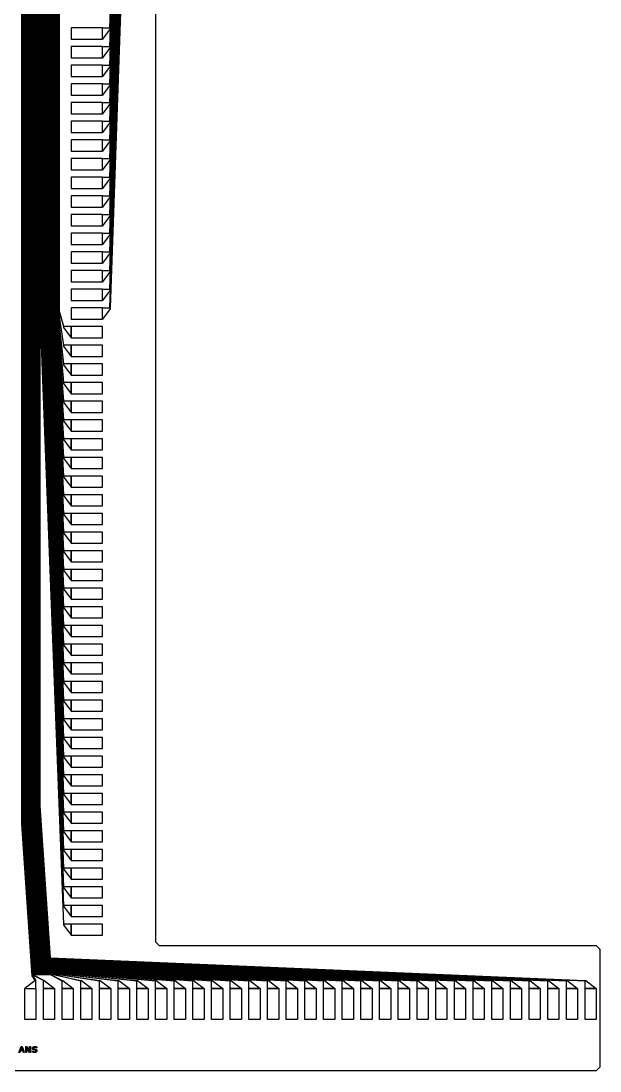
# Model space of a CAD drawing. Header units: inches. Extents: x 106592 to 209533, y 57057 to 74911.
# Drawn here: x 191323 to 194472, y 57278 to 62992 of the extents above; entities that cross this region are included whole.
import ezdxf

# ---------------------------------------------------------------- set-up
doc = ezdxf.new("R2010")
doc.units = ezdxf.units.IN
doc.header["$MEASUREMENT"] = 0
for name, color, linetype in [('metal', 221, 'Continuous'), ('nitride window', 40, 'Continuous'), ('profile', 140, 'Continuous')]:
    doc.layers.add(name, color=color, linetype=linetype)

msp = doc.modelspace()

# ---------------------------------------------------------------- linework, layer by layer
at = {"layer": 'metal'}
for points in [[(191328.2, 58721.4), (191326.6, 58721.4), (191326.6, 68021.4), (191328.2, 68021.4)], [(191331.4, 58721.4), (191329.8, 58721.4), (191329.8, 68021.4), (191331.4, 68021.4)], [(191334.6, 58721.4), (191333, 58721.4), (191333, 68021.4), (191334.6, 68021.4)], [(191337.8, 58721.4), (191336.2, 58721.4), (191336.2, 68021.4), (191337.8, 68021.4)], [(191341, 58721.4), (191339.4, 58721.4), (191339.4, 68021.4), (191341, 68021.4)], [(191344.2, 58721.4), (191342.6, 58721.4), (191342.6, 68021.4), (191344.2, 68021.4)], [(191347.4, 58721.4), (191345.8, 58721.4), (191345.8, 68021.4), (191347.4, 68021.4)], [(191350.6, 58721.4), (191349, 58721.4), (191349, 68021.4), (191350.6, 68021.4)], [(191353.8, 58721.4), (191352.2, 58721.4), (191352.2, 68021.4), (191353.8, 68021.4)], [(191357, 58721.4), (191355.4, 58721.4), (191355.4, 68021.4), (191357, 68021.4)], [(191360.2, 58721.4), (191358.6, 58721.4), (191358.6, 68021.4), (191360.2, 68021.4)], [(191363.4, 58721.4), (191361.8, 58721.4), (191361.8, 68021.4), (191363.4, 68021.4)], [(191366.6, 58721.4), (191365, 58721.4), (191365, 68021.4), (191366.6, 68021.4)], [(191369.8, 58721.4), (191368.2, 58721.4), (191368.2, 68021.4), (191369.8, 68021.4)], [(191373, 58721.4), (191371.4, 58721.4), (191371.4, 68021.4), (191373, 68021.4)], [(191376.2, 58721.4), (191374.6, 58721.4), (191374.6, 68021.4), (191376.2, 68021.4)], [(191379.4, 58721.4), (191377.8, 58721.4), (191377.8, 68021.4), (191379.4, 68021.4)], [(191382.6, 58721.4), (191381, 58721.4), (191381, 68021.4), (191382.6, 68021.4)], [(191385.8, 58721.4), (191384.2, 58721.4), (191384.2, 68021.4), (191385.8, 68021.4)], [(191389, 58721.4), (191387.4, 58721.4), (191387.4, 68021.4), (191389, 68021.4)], [(191392.2, 58721.4), (191390.6, 58721.4), (191390.6, 68021.4), (191392.2, 68021.4)], [(191395.4, 58721.4), (191393.8, 58721.4), (191393.8, 68021.4), (191395.4, 68021.4)], [(191398.6, 58721.4), (191397, 58721.4), (191397, 68021.4), (191398.6, 68021.4)], [(191401.8, 58721.4), (191400.2, 58721.4), (191400.2, 68021.4), (191401.8, 68021.4)], [(191405, 58721.4), (191403.4, 58721.4), (191403.4, 68021.4), (191405, 68021.4)], [(191408.2, 58721.4), (191406.6, 58721.4), (191406.6, 68021.4), (191408.2, 68021.4)], [(191411.4, 58721.4), (191409.8, 58721.4), (191409.8, 68021.4), (191411.4, 68021.4)], [(191414.6, 58721.4), (191413, 58721.4), (191413, 68021.4), (191414.6, 68021.4)], [(191417.8, 58721.4), (191416.2, 58721.4), (191416.2, 68021.4), (191417.8, 68021.4)], [(191421, 58721.4), (191419.4, 58721.4), (191419.4, 68021.4), (191421, 68021.4)], [(191424.2, 58721.4), (191422.6, 58721.4), (191422.6, 68021.4), (191424.2, 68021.4)], [(191427.4, 61418.7), (191425.8, 61418.7), (191425.8, 68021.4), (191427.4, 68021.4)], [(191430.6, 61418.7), (191429, 61418.7), (191429, 68021.4), (191430.6, 68021.4)], [(191433.8, 61418.7), (191432.2, 61418.7), (191432.2, 68021.4), (191433.8, 68021.4)], [(191437, 61418.7), (191435.4, 61418.7), (191435.4, 68021.4), (191437, 68021.4)], [(191440.2, 61418.7), (191438.6, 61418.7), (191438.6, 68021.4), (191440.2, 68021.4)], [(191443.4, 61418.7), (191441.8, 61418.7), (191441.8, 68021.4), (191443.4, 68021.4)], [(191446.6, 61418.7), (191445, 61418.7), (191445, 68021.4), (191446.6, 68021.4)], [(191449.8, 61418.7), (191448.2, 61418.7), (191448.2, 68021.4), (191449.8, 68021.4)], [(191453, 61418.7), (191451.4, 61418.7), (191451.4, 68021.4), (191453, 68021.4)], [(191456.2, 61418.7), (191454.6, 61418.7), (191454.6, 68021.4), (191456.2, 68021.4)], [(191459.4, 61418.7), (191457.8, 61418.7), (191457.8, 68021.4), (191459.4, 68021.4)], [(191462.6, 61418.7), (191461, 61418.7), (191461, 68021.4), (191462.6, 68021.4)], [(191465.8, 61418.7), (191464.2, 61418.7), (191464.2, 68021.4), (191465.8, 68021.4)], [(191469, 61418.7), (191467.4, 61418.7), (191467.4, 68021.4), (191469, 68021.4)], [(191472.2, 61418.7), (191470.6, 61418.7), (191470.6, 68021.4), (191472.2, 68021.4)], [(191475.4, 61418.7), (191473.8, 61418.7), (191473.8, 68021.4), (191475.4, 68021.4)], [(191478.6, 61418.7), (191477, 61418.7), (191477, 68021.4), (191478.6, 68021.4)], [(191481.8, 61418.7), (191480.2, 61418.7), (191480.2, 68021.4), (191481.8, 68021.4)], [(191485, 61418.7), (191483.4, 61418.7), (191483.4, 68021.4), (191485, 68021.4)], [(191488.2, 61418.7), (191486.6, 61418.7), (191486.6, 68021.4), (191488.2, 68021.4)], [(191491.4, 61418.7), (191489.8, 61418.7), (191489.8, 68021.4), (191491.4, 68021.4)], [(191494.6, 61418.7), (191493, 61418.7), (191493, 68021.4), (191494.6, 68021.4)], [(191497.8, 61418.7), (191496.2, 61418.7), (191496.2, 68021.4), (191497.8, 68021.4)], [(191501, 61418.7), (191499.4, 61418.7), (191499.4, 68021.4), (191501, 68021.4)], [(191504.2, 61418.7), (191502.6, 61418.7), (191502.6, 68021.4), (191504.2, 68021.4)], [(191507.4, 61418.7), (191505.8, 61418.7), (191505.8, 68021.4), (191507.4, 68021.4)], [(191510.6, 61418.7), (191509, 61418.7), (191509, 68021.4), (191510.6, 68021.4)], [(191513.8, 61418.7), (191512.2, 61418.7), (191512.2, 68021.4), (191513.8, 68021.4)], [(191517, 61418.7), (191515.4, 61418.7), (191515.4, 68021.4), (191517, 68021.4)], [(191520.2, 61418.7), (191518.6, 61418.7), (191518.6, 68021.4), (191520.2, 68021.4)], [(191523.4, 61418.7), (191521.8, 61418.7), (191521.8, 68021.4), (191523.4, 68021.4)], [(191526.6, 61418.7), (191525, 61418.7), (191525, 68021.4), (191526.6, 68021.4)], [(191529.8, 61418.7), (191528.2, 61418.7), (191528.2, 68021.4), (191529.8, 68021.4)], [(192000.5, 67921.4), (192002.1, 67921.4), (191807.3, 62446.7), (191805.2, 62446.7)], [(191807.3, 62548.3), (191805.2, 62548.3), (191997.3, 67921.4), (191998.9, 67921.4)], [(191994.1, 67921.4), (191995.7, 67921.4), (191807.3, 62649.9), (191805.2, 62649.9)], [(191807.3, 62751.5), (191805.2, 62751.5), (191990.9, 67921.4), (191992.5, 67921.4)], [(191807.3, 62853.1), (191805.2, 62853.1), (191987.7, 67921.4), (191989.3, 67921.4)], [(191984.5, 67921.4), (191986.1, 67921.4), (191807.3, 62954.7), (191805.2, 62954.7)], [(192003.7, 67921.4), (192005.3, 67921.4), (191807.3, 62345.1), (191805.2, 62345.1)], [(192006.9, 67921.4), (192008.5, 67921.4), (191807.3, 62243.5), (191805.2, 62243.5)], [(192032.5, 67921.4), (192034.1, 67921.4), (191807.3, 61430.7), (191805.2, 61430.7)], [(192029.3, 67921.4), (192030.9, 67921.4), (191807.3, 61532.3), (191805.2, 61532.3)], [(192010.1, 67921.4), (192011.7, 67921.4), (191807.3, 62141.9), (191805.2, 62141.9)], [(191807.3, 62040.3), (191805.2, 62040.3), (192013.3, 67921.4), (192014.9, 67921.4)], [(191807.3, 61938.7), (191805.2, 61938.7), (192016.5, 67921.4), (192018.1, 67921.4)], [(192019.7, 67921.4), (192021.3, 67921.4), (191807.3, 61837.1), (191805.2, 61837.1)], [(191807.3, 61735.5), (191805.2, 61735.5), (192022.9, 67921.4), (192024.5, 67921.4)], [(192026.1, 67921.4), (192027.7, 67921.4), (191807.3, 61633.9), (191805.2, 61633.9)], [(191765, 62954.7), (191595.6, 62954.7), (191595.6, 62893.8), (191765, 62893.8)], [(191765, 62893.8), (191765, 62954.7), (191807.3, 62954.7), (191807.3, 62950.5), (191765, 62893.8)], [(191765, 62853.1), (191595.6, 62853.1), (191595.6, 62792.2), (191765, 62792.2)], [(191765, 62792.2), (191765, 62853.1), (191807.3, 62853.1), (191807.3, 62848.9), (191765, 62792.2)], [(191765, 62751.5), (191595.6, 62751.5), (191595.6, 62690.6), (191765, 62690.6)], [(191765, 62690.6), (191765, 62751.5), (191807.3, 62751.5), (191807.3, 62747.3), (191765, 62690.6)], [(191765, 62649.9), (191595.6, 62649.9), (191595.6, 62588.9), (191765, 62588.9)], [(191765, 62588.9), (191765, 62649.9), (191807.3, 62649.9), (191807.3, 62645.7), (191765, 62588.9)], [(191765, 62548.3), (191595.6, 62548.3), (191595.6, 62487.3), (191765, 62487.3)], [(191765, 62487.3), (191765, 62548.3), (191807.3, 62548.3), (191807.3, 62544.1), (191765, 62487.3)], [(191765, 62446.7), (191595.6, 62446.7), (191595.6, 62385.7), (191765, 62385.7)], [(191765, 62385.7), (191765, 62446.7), (191807.3, 62446.7), (191807.3, 62442.5), (191765, 62385.7)], [(191765, 62345.1), (191595.6, 62345.1), (191595.6, 62284.1), (191765, 62284.1)], [(191765, 62284.1), (191765, 62345.1), (191807.3, 62345.1), (191807.3, 62340.9), (191765, 62284.1)], [(191765, 62243.5), (191595.6, 62243.5), (191595.6, 62182.5), (191765, 62182.5)], [(191765, 62182.5), (191765, 62243.5), (191807.3, 62243.5), (191807.3, 62239.3), (191765, 62182.5)], [(191765, 62141.9), (191595.6, 62141.9), (191595.6, 62080.9), (191765, 62080.9)], [(191765, 62080.9), (191765, 62141.9), (191807.3, 62141.9), (191807.3, 62137.7), (191765, 62080.9)], [(191765, 62040.3), (191595.6, 62040.3), (191595.6, 61979.3), (191765, 61979.3)], [(191765, 61979.3), (191765, 62040.3), (191807.3, 62040.3), (191807.3, 62036.1), (191765, 61979.3)], [(191765, 61938.7), (191595.6, 61938.7), (191595.6, 61877.7), (191765, 61877.7)], [(191765, 61877.7), (191765, 61938.7), (191807.3, 61938.7), (191807.3, 61934.5), (191765, 61877.7)], [(191765, 61837.1), (191595.6, 61837.1), (191595.6, 61776.1), (191765, 61776.1)], [(191765, 61776.1), (191765, 61837.1), (191807.3, 61837.1), (191807.3, 61832.8), (191765, 61776.1)], [(191765, 61735.5), (191595.6, 61735.5), (191595.6, 61674.5), (191765, 61674.5)], [(191765, 61674.5), (191765, 61735.5), (191807.3, 61735.5), (191807.3, 61731.2), (191765, 61674.5)], [(191765, 61633.9), (191595.6, 61633.9), (191595.6, 61572.9), (191765, 61572.9)], [(191765, 61572.9), (191765, 61633.9), (191807.3, 61633.9), (191807.3, 61629.6), (191765, 61572.9)], [(191765, 61532.3), (191595.6, 61532.3), (191595.6, 61471.3), (191765, 61471.3)], [(191765, 61471.3), (191765, 61532.3), (191807.3, 61532.3), (191807.3, 61528), (191765, 61471.3)], [(191765, 61430.7), (191595.6, 61430.7), (191595.6, 61369.7), (191765, 61369.7)], [(191765, 61369.7), (191765, 61430.7), (191807.3, 61430.7), (191807.3, 61426.4), (191765, 61369.7)], [(191427.4, 61418.7), (191425.8, 61418.7), (191553.3, 58077.7), (191555.4, 58077.7)], [(191430.6, 61418.7), (191429, 61418.7), (191553.3, 58179.3), (191555.4, 58179.3)], [(191433.8, 61418.7), (191432.2, 61418.7), (191553.3, 58280.9), (191555.4, 58280.9)], [(191437, 61418.7), (191435.4, 61418.7), (191553.3, 58382.5), (191555.4, 58382.5)], [(191553.3, 58484.1), (191555.4, 58484.1), (191440.2, 61418.7), (191438.6, 61418.7)], [(191443.4, 61418.7), (191441.8, 61418.7), (191553.3, 58585.8), (191555.4, 58585.8)], [(191553.3, 58687.4), (191555.4, 58687.4), (191446.6, 61418.7), (191445, 61418.7)], [(191553.3, 58789), (191555.4, 58789), (191449.8, 61418.7), (191448.2, 61418.7)], [(191453, 61418.7), (191451.4, 61418.7), (191553.3, 58890.6), (191555.4, 58890.6)], [(191456.2, 61418.7), (191454.6, 61418.7), (191553.3, 58992.2), (191555.4, 58992.2)], [(191459.4, 61418.7), (191457.8, 61418.7), (191553.3, 59093.8), (191555.4, 59093.8)], [(191462.6, 61418.7), (191461, 61418.7), (191553.3, 59195.4), (191555.4, 59195.4)], [(191553.3, 59297), (191555.4, 59297), (191465.8, 61418.7), (191464.2, 61418.7)], [(191469, 61418.7), (191467.4, 61418.7), (191553.3, 59398.6), (191555.4, 59398.6)], [(191553.3, 59500.2), (191555.4, 59500.2), (191472.2, 61418.7), (191470.6, 61418.7)], [(191553.3, 59601.8), (191555.4, 59601.8), (191475.4, 61418.7), (191473.8, 61418.7)], [(191478.6, 61418.7), (191477, 61418.7), (191553.3, 59703.4), (191555.4, 59703.4)], [(191481.8, 61418.7), (191480.2, 61418.7), (191553.3, 59805), (191555.4, 59805)], [(191485, 61418.7), (191483.4, 61418.7), (191553.3, 59906.6), (191555.4, 59906.6)], [(191488.2, 61418.7), (191486.6, 61418.7), (191553.3, 60008.2), (191555.4, 60008.2)], [(191553.3, 60109.8), (191555.4, 60109.8), (191491.4, 61418.7), (191489.8, 61418.7)], [(191494.6, 61418.7), (191493, 61418.7), (191553.3, 60211.4), (191555.4, 60211.4)], [(191553.3, 60313), (191555.4, 60313), (191497.8, 61418.7), (191496.2, 61418.7)], [(191553.3, 60414.6), (191555.4, 60414.6), (191501, 61418.7), (191499.4, 61418.7)], [(191504.2, 61418.7), (191502.6, 61418.7), (191553.3, 60516.2), (191555.4, 60516.2)], [(191507.4, 61418.7), (191505.8, 61418.7), (191553.3, 60617.8), (191555.4, 60617.8)], [(191510.6, 61418.7), (191509, 61418.7), (191553.3, 60719.4), (191555.4, 60719.4)], [(191513.8, 61418.7), (191512.2, 61418.7), (191553.3, 60821), (191555.4, 60821)], [(191553.3, 60922.6), (191555.4, 60922.6), (191517, 61418.7), (191515.4, 61418.7)], [(191520.2, 61418.7), (191518.6, 61418.7), (191553.3, 61024.2), (191555.4, 61024.2)], [(191553.3, 61125.9), (191555.4, 61125.9), (191523.4, 61418.7), (191521.8, 61418.7)], [(191553.3, 61227.5), (191555.4, 61227.5), (191526.6, 61418.7), (191525, 61418.7)], [(191529.8, 61418.7), (191528.2, 61418.7), (191553.3, 61329.1), (191555.4, 61329.1)], [(191595.6, 61268.1), (191595.6, 61329.1), (191553.3, 61329.1), (191553.3, 61324.8), (191595.6, 61268.1)], [(191765, 61329.1), (191595.6, 61329.1), (191595.6, 61268.1), (191765, 61268.1)], [(191595.6, 61166.5), (191595.6, 61227.5), (191553.3, 61227.5), (191553.3, 61223.2), (191595.6, 61166.5)], [(191765, 61227.5), (191595.6, 61227.5), (191595.6, 61166.5), (191765, 61166.5)], [(191595.6, 61064.9), (191595.6, 61125.9), (191553.3, 61125.9), (191553.3, 61121.6), (191595.6, 61064.9)], [(191765, 61125.9), (191595.6, 61125.9), (191595.6, 61064.9), (191765, 61064.9)], [(191595.6, 60963.3), (191595.6, 61024.2), (191553.3, 61024.2), (191553.3, 61020), (191595.6, 60963.3)], [(191765, 61024.2), (191595.6, 61024.2), (191595.6, 60963.3), (191765, 60963.3)], [(191595.6, 60861.7), (191595.6, 60922.6), (191553.3, 60922.6), (191553.3, 60918.4), (191595.6, 60861.7)], [(191765, 60922.6), (191595.6, 60922.6), (191595.6, 60861.7), (191765, 60861.7)], [(191595.6, 60760.1), (191595.6, 60821), (191553.3, 60821), (191553.3, 60816.8), (191595.6, 60760.1)], [(191765, 60821), (191595.6, 60821), (191595.6, 60760.1), (191765, 60760.1)], [(191595.6, 60658.5), (191595.6, 60719.4), (191553.3, 60719.4), (191553.3, 60715.2), (191595.6, 60658.5)], [(191765, 60719.4), (191595.6, 60719.4), (191595.6, 60658.5), (191765, 60658.5)], [(191595.6, 60556.9), (191595.6, 60617.8), (191553.3, 60617.8), (191553.3, 60613.6), (191595.6, 60556.9)], [(191765, 60617.8), (191595.6, 60617.8), (191595.6, 60556.9), (191765, 60556.9)], [(191595.6, 60455.3), (191595.6, 60516.2), (191553.3, 60516.2), (191553.3, 60512), (191595.6, 60455.3)], [(191765, 60516.2), (191595.6, 60516.2), (191595.6, 60455.3), (191765, 60455.3)], [(191595.6, 60353.7), (191595.6, 60414.6), (191553.3, 60414.6), (191553.3, 60410.4), (191595.6, 60353.7)], [(191765, 60414.6), (191595.6, 60414.6), (191595.6, 60353.7), (191765, 60353.7)], [(191595.6, 60252.1), (191595.6, 60313), (191553.3, 60313), (191553.3, 60308.8), (191595.6, 60252.1)], [(191765, 60313), (191595.6, 60313), (191595.6, 60252.1), (191765, 60252.1)], [(191595.6, 60150.5), (191595.6, 60211.4), (191553.3, 60211.4), (191553.3, 60207.2), (191595.6, 60150.5)], [(191765, 60211.4), (191595.6, 60211.4), (191595.6, 60150.5), (191765, 60150.5)], [(191595.6, 60048.8), (191595.6, 60109.8), (191553.3, 60109.8), (191553.3, 60105.6), (191595.6, 60048.8)], [(191765, 60109.8), (191595.6, 60109.8), (191595.6, 60048.8), (191765, 60048.8)], [(191595.6, 59947.2), (191595.6, 60008.2), (191553.3, 60008.2), (191553.3, 60004), (191595.6, 59947.2)], [(191765, 60008.2), (191595.6, 60008.2), (191595.6, 59947.2), (191765, 59947.2)], [(191595.6, 59845.6), (191595.6, 59906.6), (191553.3, 59906.6), (191553.3, 59902.4), (191595.6, 59845.6)], [(191765, 59906.6), (191595.6, 59906.6), (191595.6, 59845.6), (191765, 59845.6)], [(191595.6, 59744), (191595.6, 59805), (191553.3, 59805), (191553.3, 59800.8), (191595.6, 59744)], [(191765, 59805), (191595.6, 59805), (191595.6, 59744), (191765, 59744)], [(191595.6, 59642.4), (191595.6, 59703.4), (191553.3, 59703.4), (191553.3, 59699.2), (191595.6, 59642.4)], [(191765, 59703.4), (191595.6, 59703.4), (191595.6, 59642.4), (191765, 59642.4)], [(191595.6, 59540.8), (191595.6, 59601.8), (191553.3, 59601.8), (191553.3, 59597.6), (191595.6, 59540.8)], [(191765, 59601.8), (191595.6, 59601.8), (191595.6, 59540.8), (191765, 59540.8)], [(191595.6, 59439.2), (191595.6, 59500.2), (191553.3, 59500.2), (191553.3, 59496), (191595.6, 59439.2)], [(191765, 59500.2), (191595.6, 59500.2), (191595.6, 59439.2), (191765, 59439.2)], [(191595.6, 59337.6), (191595.6, 59398.6), (191553.3, 59398.6), (191553.3, 59394.4), (191595.6, 59337.6)], [(191765, 59398.6), (191595.6, 59398.6), (191595.6, 59337.6), (191765, 59337.6)], [(191595.6, 59236), (191595.6, 59297), (191553.3, 59297), (191553.3, 59292.7), (191595.6, 59236)], [(191765, 59297), (191595.6, 59297), (191595.6, 59236), (191765, 59236)], [(191595.6, 59134.4), (191595.6, 59195.4), (191553.3, 59195.4), (191553.3, 59191.1), (191595.6, 59134.4)], [(191765, 59195.4), (191595.6, 59195.4), (191595.6, 59134.4), (191765, 59134.4)], [(191595.6, 59032.8), (191595.6, 59093.8), (191553.3, 59093.8), (191553.3, 59089.5), (191595.6, 59032.8)], [(191765, 59093.8), (191595.6, 59093.8), (191595.6, 59032.8), (191765, 59032.8)], [(191595.6, 58931.2), (191595.6, 58992.2), (191553.3, 58992.2), (191553.3, 58987.9), (191595.6, 58931.2)], [(191765, 58992.2), (191595.6, 58992.2), (191595.6, 58931.2), (191765, 58931.2)], [(191595.6, 58829.6), (191595.6, 58890.6), (191553.3, 58890.6), (191553.3, 58886.3), (191595.6, 58829.6)], [(191765, 58890.6), (191595.6, 58890.6), (191595.6, 58829.6), (191765, 58829.6)], [(191595.6, 58728), (191595.6, 58789), (191553.3, 58789), (191553.3, 58784.7), (191595.6, 58728)], [(191765, 58789), (191595.6, 58789), (191595.6, 58728), (191765, 58728)], [(191385.6, 57798.3), (191384, 57796.7), (191326.6, 58623.8), (191326.6, 58721.4), (191328.2, 58721.4), (191328.2, 58625.4)], [(191388.8, 57801.5), (191387.2, 57799.9), (191329.8, 58627), (191329.8, 58721.4), (191331.4, 58721.4), (191331.4, 58628.6)], [(191390.4, 57803.1), (191481.6, 57803.1), (191481.6, 57804.7), (191392, 57804.7), (191334.6, 58631.8), (191334.6, 58721.4), (191333, 58721.4), (191333, 58630.2)], [(191395.2, 57807.9), (191481.6, 57807.9), (191481.6, 57806.3), (191393.6, 57806.3), (191336.2, 58633.4), (191336.2, 58721.4), (191337.8, 58721.4), (191337.8, 58635)], [(191396.8, 57809.5), (191481.6, 57809.5), (191481.6, 57811.1), (191398.4, 57811.1), (191341, 58638.2), (191341, 58721.4), (191339.4, 58721.4), (191339.4, 58636.6)], [(191400, 57812.7), (191481.6, 57812.7), (191481.6, 57814.3), (191401.6, 57814.3), (191344.2, 58641.4), (191344.2, 58721.4), (191342.6, 58721.4), (191342.6, 58639.8)], [(191403.2, 57815.9), (191481.6, 57815.9), (191481.6, 57817.5), (191404.8, 57817.5), (191347.4, 58644.6), (191347.4, 58721.4), (191345.8, 58721.4), (191345.8, 58643)], [(191408, 57820.7), (191481.6, 57820.7), (191481.6, 57819.1), (191406.4, 57819.1), (191349, 58646.2), (191349, 58721.4), (191350.6, 58721.4), (191350.6, 58647.8)], [(191409.6, 57822.3), (191481.6, 57822.3), (191481.6, 57823.9), (191411.2, 57823.9), (191353.8, 58651), (191353.8, 58721.4), (191352.2, 58721.4), (191352.2, 58649.4)], [(191412.8, 57825.5), (191481.6, 57825.5), (191481.6, 57827.1), (191414.4, 57827.1), (191357, 58654.2), (191357, 58721.4), (191355.4, 58721.4), (191355.4, 58652.6)], [(191417.6, 57830.3), (191481.6, 57830.3), (191481.6, 57828.7), (191416, 57828.7), (191358.6, 58655.8), (191358.6, 58721.4), (191360.2, 58721.4), (191360.2, 58657.4)], [(191419.2, 57831.9), (191481.6, 57831.9), (191481.6, 57833.5), (191420.8, 57833.5), (191363.4, 58660.6), (191363.4, 58721.4), (191361.8, 58721.4), (191361.8, 58659)], [(191422.4, 57835.1), (191481.6, 57835.1), (191481.6, 57836.7), (191424, 57836.7), (191366.6, 58663.8), (191366.6, 58721.4), (191365, 58721.4), (191365, 58662.2)], [(191427.2, 57839.9), (191481.6, 57839.9), (191481.6, 57838.3), (191425.6, 57838.3), (191368.2, 58665.4), (191368.2, 58721.4), (191369.8, 58721.4), (191369.8, 58667)], [(191428.8, 57841.5), (191481.6, 57841.5), (191481.6, 57843.1), (191430.4, 57843.1), (191373, 58670.2), (191373, 58721.4), (191371.4, 58721.4), (191371.4, 58668.6)], [(191432, 57844.7), (191481.6, 57844.7), (191481.6, 57846.3), (191433.6, 57846.3), (191376.2, 58673.4), (191376.2, 58721.4), (191374.6, 58721.4), (191374.6, 58671.8)], [(191436.8, 57849.5), (191481.6, 57849.5), (191481.6, 57847.9), (191435.2, 57847.9), (191377.8, 58675), (191377.8, 58721.4), (191379.4, 58721.4), (191379.4, 58676.6)], [(191438.4, 57851.1), (191481.6, 57851.1), (191481.6, 57852.7), (191440, 57852.7), (191382.6, 58679.8), (191382.6, 58721.4), (191381, 58721.4), (191381, 58678.2)], [(191441.6, 57854.3), (191481.6, 57854.3), (191481.6, 57855.9), (191443.2, 57855.9), (191385.8, 58683), (191385.8, 58721.4), (191384.2, 58721.4), (191384.2, 58681.4)], [(191446.4, 57859.1), (191481.6, 57859.1), (191481.6, 57857.5), (191444.8, 57857.5), (191387.4, 58684.6), (191387.4, 58721.4), (191389, 58721.4), (191389, 58686.2)], [(191448, 57860.7), (191481.6, 57860.7), (191481.6, 57862.3), (191449.6, 57862.3), (191392.2, 58689.4), (191392.2, 58721.4), (191390.6, 58721.4), (191390.6, 58687.8)], [(191451.2, 57863.9), (191481.6, 57863.9), (191481.6, 57865.5), (191452.8, 57865.5), (191395.4, 58692.6), (191395.4, 58721.4), (191393.8, 58721.4), (191393.8, 58691)], [(191456, 57868.7), (191481.6, 57868.7), (191481.6, 57867.1), (191454.4, 57867.1), (191397, 58694.2), (191397, 58721.4), (191398.6, 58721.4), (191398.6, 58695.8)], [(191457.6, 57870.3), (191481.6, 57870.3), (191481.6, 57871.9), (191459.2, 57871.9), (191401.8, 58699), (191401.8, 58721.4), (191400.2, 58721.4), (191400.2, 58697.4)], [(191460.8, 57873.5), (191481.6, 57873.5), (191481.6, 57875.1), (191462.4, 57875.1), (191405, 58702.2), (191405, 58721.4), (191403.4, 58721.4), (191403.4, 58700.6)], [(191465.6, 57878.3), (191481.6, 57878.3), (191481.6, 57876.7), (191464, 57876.7), (191406.6, 58703.8), (191406.6, 58721.4), (191408.2, 58721.4), (191408.2, 58705.4)], [(191467.2, 57879.9), (191481.6, 57879.9), (191481.6, 57881.5), (191468.8, 57881.5), (191411.4, 58708.6), (191411.4, 58721.4), (191409.8, 58721.4), (191409.8, 58707)], [(191470.4, 57883.1), (191481.6, 57883.1), (191481.6, 57884.7), (191472, 57884.7), (191414.6, 58711.8), (191414.6, 58721.4), (191413, 58721.4), (191413, 58710.2)], [(191475.2, 57887.9), (191481.6, 57887.9), (191481.6, 57886.3), (191473.6, 57886.3), (191416.2, 58713.4), (191416.2, 58721.4), (191417.8, 58721.4), (191417.8, 58715)], [(191476.8, 57889.5), (191481.6, 57889.5), (191481.6, 57891.1), (191478.4, 57891.1), (191421, 58718.2), (191421, 58721.4), (191419.4, 58721.4), (191419.4, 58716.6)], [(191481.6, 57894.3), (191481.6, 57892.7), (191480, 57892.7), (191422.6, 58719.8), (191422.6, 58721.4), (191424.2, 58721.4), (191481.6, 57894.3)], [(191595.6, 58626.4), (191595.6, 58687.4), (191553.3, 58687.4), (191553.3, 58683.1), (191595.6, 58626.4)], [(191765, 58687.4), (191595.6, 58687.4), (191595.6, 58626.4), (191765, 58626.4)], [(191595.6, 58524.8), (191595.6, 58585.8), (191553.3, 58585.8), (191553.3, 58581.5), (191595.6, 58524.8)], [(191765, 58585.8), (191595.6, 58585.8), (191595.6, 58524.8), (191765, 58524.8)], [(191595.6, 58423.2), (191595.6, 58484.1), (191553.3, 58484.1), (191553.3, 58479.9), (191595.6, 58423.2)], [(191765, 58484.1), (191595.6, 58484.1), (191595.6, 58423.2), (191765, 58423.2)], [(191595.6, 58321.6), (191595.6, 58382.5), (191553.3, 58382.5), (191553.3, 58378.3), (191595.6, 58321.6)], [(191765, 58382.5), (191595.6, 58382.5), (191595.6, 58321.6), (191765, 58321.6)], [(191595.6, 58220), (191595.6, 58280.9), (191553.3, 58280.9), (191553.3, 58276.7), (191595.6, 58220)], [(191765, 58280.9), (191595.6, 58280.9), (191595.6, 58220), (191765, 58220)], [(191595.6, 58118.4), (191595.6, 58179.3), (191553.3, 58179.3), (191553.3, 58175.1), (191595.6, 58118.4)], [(191765, 58179.3), (191595.6, 58179.3), (191595.6, 58118.4), (191765, 58118.4)], [(191595.6, 58016.8), (191595.6, 58077.7), (191553.3, 58077.7), (191553.3, 58073.5), (191595.6, 58016.8)], [(191765, 58077.7), (191595.6, 58077.7), (191595.6, 58016.8), (191765, 58016.8)], [(191481.6, 57892.7), (191481.6, 57894.3), (194391, 57769.9), (194391, 57767.8)], [(191481.6, 57889.5), (191481.6, 57891.1), (194289.4, 57769.9), (194289.4, 57767.8)], [(191481.6, 57886.3), (191481.6, 57887.9), (194187.8, 57769.9), (194187.8, 57767.8)], [(194086.2, 57769.9), (194086.2, 57767.8), (191481.6, 57883.1), (191481.6, 57884.7)], [(191481.6, 57879.9), (191481.6, 57881.5), (193984.6, 57769.9), (193984.6, 57767.8)], [(193883, 57769.9), (193883, 57767.8), (191481.6, 57876.7), (191481.6, 57878.3)], [(193781.4, 57769.9), (193781.4, 57767.8), (191481.6, 57873.5), (191481.6, 57875.1)], [(191481.6, 57870.3), (191481.6, 57871.9), (193679.8, 57769.9), (193679.8, 57767.8)], [(191481.6, 57867.1), (191481.6, 57868.7), (193578.2, 57769.9), (193578.2, 57767.8)], [(191481.6, 57863.9), (191481.6, 57865.5), (193476.6, 57769.9), (193476.6, 57767.8)], [(191481.6, 57860.7), (191481.6, 57862.3), (193375, 57769.9), (193375, 57767.8)], [(193273.4, 57769.9), (193273.4, 57767.8), (191481.6, 57857.5), (191481.6, 57859.1)], [(191481.6, 57854.3), (191481.6, 57855.9), (193171.8, 57769.9), (193171.8, 57767.8)], [(193070.2, 57769.9), (193070.2, 57767.8), (191481.6, 57851.1), (191481.6, 57852.7)], [(192968.6, 57769.9), (192968.6, 57767.8), (191481.6, 57847.9), (191481.6, 57849.5)], [(191481.6, 57844.7), (191481.6, 57846.3), (192867, 57769.9), (192867, 57767.8)], [(191481.6, 57841.5), (191481.6, 57843.1), (192765.4, 57769.9), (192765.4, 57767.8)], [(191481.6, 57838.3), (191481.6, 57839.9), (192663.7, 57769.9), (192663.7, 57767.8)], [(191481.6, 57835.1), (191481.6, 57836.7), (192562.1, 57769.9), (192562.1, 57767.8)], [(192460.5, 57769.9), (192460.5, 57767.8), (191481.6, 57831.9), (191481.6, 57833.5)], [(191481.6, 57828.7), (191481.6, 57830.3), (192358.9, 57769.9), (192358.9, 57767.8)], [(192257.3, 57769.9), (192257.3, 57767.8), (191481.6, 57825.5), (191481.6, 57827.1)], [(191342.9, 57727.6), (191403.9, 57727.6), (191403.9, 57769.9), (191399.6, 57769.9), (191342.9, 57727.6)], [(191399.6, 57769.9), (191384, 57796.7), (191385.6, 57798.3), (191403.9, 57769.9)], [(191448.7, 57769.9), (191444.5, 57769.9), (191387.2, 57799.9), (191388.8, 57801.5)], [(191505.5, 57727.6), (191444.5, 57727.6), (191444.5, 57769.9), (191448.7, 57769.9), (191505.5, 57727.6)], [(192155.7, 57769.9), (192155.7, 57767.8), (191481.6, 57822.3), (191481.6, 57823.9)], [(191481.6, 57819.1), (191481.6, 57820.7), (192054.1, 57769.9), (192054.1, 57767.8)], [(191481.6, 57815.9), (191481.6, 57817.5), (191952.5, 57769.9), (191952.5, 57767.8)], [(191481.6, 57812.7), (191481.6, 57814.3), (191850.9, 57769.9), (191850.9, 57767.8)], [(191481.6, 57809.5), (191481.6, 57811.1), (191749.3, 57769.9), (191749.3, 57767.8)], [(191647.7, 57769.9), (191647.7, 57767.8), (191481.6, 57806.3), (191481.6, 57807.9)], [(191481.6, 57803.1), (191481.6, 57804.7), (191546.1, 57769.9), (191546.1, 57767.8)], [(191607.1, 57727.6), (191546.1, 57727.6), (191546.1, 57769.9), (191550.3, 57769.9), (191607.1, 57727.6)], [(191708.7, 57727.6), (191647.7, 57727.6), (191647.7, 57769.9), (191651.9, 57769.9), (191708.7, 57727.6)], [(191810.3, 57727.6), (191749.3, 57727.6), (191749.3, 57769.9), (191753.5, 57769.9), (191810.3, 57727.6)], [(191911.9, 57727.6), (191850.9, 57727.6), (191850.9, 57769.9), (191855.2, 57769.9), (191911.9, 57727.6)], [(192013.5, 57727.6), (191952.5, 57727.6), (191952.5, 57769.9), (191956.8, 57769.9), (192013.5, 57727.6)], [(192115.1, 57727.6), (192054.1, 57727.6), (192054.1, 57769.9), (192058.4, 57769.9), (192115.1, 57727.6)], [(192216.7, 57727.6), (192155.7, 57727.6), (192155.7, 57769.9), (192160, 57769.9), (192216.7, 57727.6)], [(192318.3, 57727.6), (192257.3, 57727.6), (192257.3, 57769.9), (192261.6, 57769.9), (192318.3, 57727.6)], [(192419.9, 57727.6), (192358.9, 57727.6), (192358.9, 57769.9), (192363.2, 57769.9), (192419.9, 57727.6)], [(192521.5, 57727.6), (192460.5, 57727.6), (192460.5, 57769.9), (192464.8, 57769.9), (192521.5, 57727.6)], [(192623.1, 57727.6), (192562.1, 57727.6), (192562.1, 57769.9), (192566.4, 57769.9), (192623.1, 57727.6)], [(192724.7, 57727.6), (192663.7, 57727.6), (192663.7, 57769.9), (192668, 57769.9), (192724.7, 57727.6)], [(192826.3, 57727.6), (192765.4, 57727.6), (192765.4, 57769.9), (192769.6, 57769.9), (192826.3, 57727.6)], [(192927.9, 57727.6), (192867, 57727.6), (192867, 57769.9), (192871.2, 57769.9), (192927.9, 57727.6)], [(193029.5, 57727.6), (192968.6, 57727.6), (192968.6, 57769.9), (192972.8, 57769.9), (193029.5, 57727.6)], [(193131.1, 57727.6), (193070.2, 57727.6), (193070.2, 57769.9), (193074.4, 57769.9), (193131.1, 57727.6)], [(193232.7, 57727.6), (193171.8, 57727.6), (193171.8, 57769.9), (193176, 57769.9), (193232.7, 57727.6)], [(193334.3, 57727.6), (193273.4, 57727.6), (193273.4, 57769.9), (193277.6, 57769.9), (193334.3, 57727.6)], [(193435.9, 57727.6), (193375, 57727.6), (193375, 57769.9), (193379.2, 57769.9), (193435.9, 57727.6)], [(193537.5, 57727.6), (193476.6, 57727.6), (193476.6, 57769.9), (193480.8, 57769.9), (193537.5, 57727.6)], [(193639.1, 57727.6), (193578.2, 57727.6), (193578.2, 57769.9), (193582.4, 57769.9), (193639.1, 57727.6)], [(193740.8, 57727.6), (193679.8, 57727.6), (193679.8, 57769.9), (193684, 57769.9), (193740.8, 57727.6)], [(193842.4, 57727.6), (193781.4, 57727.6), (193781.4, 57769.9), (193785.6, 57769.9), (193842.4, 57727.6)], [(193944, 57727.6), (193883, 57727.6), (193883, 57769.9), (193887.2, 57769.9), (193944, 57727.6)], [(194045.6, 57727.6), (193984.6, 57727.6), (193984.6, 57769.9), (193988.8, 57769.9), (194045.6, 57727.6)], [(194147.2, 57727.6), (194086.2, 57727.6), (194086.2, 57769.9), (194090.4, 57769.9), (194147.2, 57727.6)], [(194248.8, 57727.6), (194187.8, 57727.6), (194187.8, 57769.9), (194192, 57769.9), (194248.8, 57727.6)], [(194350.4, 57727.6), (194289.4, 57727.6), (194289.4, 57769.9), (194293.6, 57769.9), (194350.4, 57727.6)], [(194452, 57727.6), (194391, 57727.6), (194391, 57769.9), (194395.3, 57769.9), (194452, 57727.6)], [(191342.9, 57558.3), (191342.9, 57727.6), (191403.9, 57727.6), (191403.9, 57558.3)], [(191444.5, 57558.3), (191444.5, 57727.6), (191505.5, 57727.6), (191505.5, 57558.3)], [(191546.1, 57558.3), (191546.1, 57727.6), (191607.1, 57727.6), (191607.1, 57558.3)], [(191647.7, 57558.3), (191647.7, 57727.6), (191708.7, 57727.6), (191708.7, 57558.3)], [(191749.3, 57558.3), (191749.3, 57727.6), (191810.3, 57727.6), (191810.3, 57558.3)], [(191850.9, 57558.3), (191850.9, 57727.6), (191911.9, 57727.6), (191911.9, 57558.3)], [(191952.5, 57558.3), (191952.5, 57727.6), (192013.5, 57727.6), (192013.5, 57558.3)], [(192054.1, 57558.3), (192054.1, 57727.6), (192115.1, 57727.6), (192115.1, 57558.3)], [(192155.7, 57558.3), (192155.7, 57727.6), (192216.7, 57727.6), (192216.7, 57558.3)], [(192257.3, 57558.3), (192257.3, 57727.6), (192318.3, 57727.6), (192318.3, 57558.3)], [(192358.9, 57558.3), (192358.9, 57727.6), (192419.9, 57727.6), (192419.9, 57558.3)], [(192460.5, 57558.3), (192460.5, 57727.6), (192521.5, 57727.6), (192521.5, 57558.3)], [(192562.1, 57558.3), (192562.1, 57727.6), (192623.1, 57727.6), (192623.1, 57558.3)], [(192663.7, 57558.3), (192663.7, 57727.6), (192724.7, 57727.6), (192724.7, 57558.3)], [(192765.4, 57558.3), (192765.4, 57727.6), (192826.3, 57727.6), (192826.3, 57558.3)], [(192867, 57558.3), (192867, 57727.6), (192927.9, 57727.6), (192927.9, 57558.3)], [(192968.6, 57558.3), (192968.6, 57727.6), (193029.5, 57727.6), (193029.5, 57558.3)], [(193070.2, 57558.3), (193070.2, 57727.6), (193131.1, 57727.6), (193131.1, 57558.3)], [(193171.8, 57558.3), (193171.8, 57727.6), (193232.7, 57727.6), (193232.7, 57558.3)], [(193273.4, 57558.3), (193273.4, 57727.6), (193334.3, 57727.6), (193334.3, 57558.3)], [(193375, 57558.3), (193375, 57727.6), (193435.9, 57727.6), (193435.9, 57558.3)], [(193476.6, 57558.3), (193476.6, 57727.6), (193537.5, 57727.6), (193537.5, 57558.3)], [(193578.2, 57558.3), (193578.2, 57727.6), (193639.1, 57727.6), (193639.1, 57558.3)], [(193679.8, 57558.3), (193679.8, 57727.6), (193740.8, 57727.6), (193740.8, 57558.3)], [(193781.4, 57558.3), (193781.4, 57727.6), (193842.4, 57727.6), (193842.4, 57558.3)], [(193883, 57558.3), (193883, 57727.6), (193944, 57727.6), (193944, 57558.3)], [(193984.6, 57558.3), (193984.6, 57727.6), (194045.6, 57727.6), (194045.6, 57558.3)], [(194086.2, 57558.3), (194086.2, 57727.6), (194147.2, 57727.6), (194147.2, 57558.3)], [(194187.8, 57558.3), (194187.8, 57727.6), (194248.8, 57727.6), (194248.8, 57558.3)], [(194289.4, 57558.3), (194289.4, 57727.6), (194350.4, 57727.6), (194350.4, 57558.3)], [(194391, 57558.3), (194391, 57727.6), (194452, 57727.6), (194452, 57558.3)], [(191315.8, 57378.9), (191311.4, 57379), (191323, 57410.7), (191328.9, 57410.7), (191335.7, 57391.8), (191331.3, 57391.6), (191325.7, 57407.1), (191320.2, 57391.6), (191331.3, 57391.5), (191335.7, 57391.7), (191340.4, 57378.9), (191335.8, 57378.9), (191332.7, 57387.8), (191318.8, 57387.8)], [(191352.1, 57378.9), (191348.2, 57379), (191348.2, 57410.8), (191352.7, 57410.8), (191369.4, 57386.5), (191369.4, 57410.9), (191374, 57410.9), (191374, 57378.7), (191369, 57378.7), (191352.3, 57403.7)], [(191408.1, 57409.1), (191408.1, 57403.5), (191407.7, 57403.5), (191406.3, 57404.4), (191404.6, 57405.3), (191402.2, 57406.2), (191400.5, 57406.7), (191398.3, 57407), (191396.4, 57407), (191394.2, 57406.7), (191392.7, 57406.1), (191392, 57405.7), (191391.1, 57404.8), (191390.6, 57403.9), (191390.5, 57402.6), (191390.5, 57401.6), (191390.9, 57400.6), (191391.7, 57399.6), (191393.2, 57398.8), (191394.3, 57398.4), (191395.9, 57398), (191398.1, 57397.6), (191399.9, 57397.2), (191401.8, 57396.8), (191403.4, 57396.4), (191404.4, 57396), (191405.8, 57395.3), (191406.6, 57394.6), (191407.4, 57393.9), (191408.1, 57393.1), (191408.5, 57392.4), (191408.8, 57391.6), (191409, 57390.9), (191409.2, 57390.1), (191409.3, 57388.8), (191409.3, 57387.7), (191409.2, 57386.8), (191409, 57386), (191408.7, 57385.1), (191408.2, 57384.2), (191407.3, 57382.9), (191406.4, 57382), (191404.5, 57380.6), (191402.9, 57379.9), (191401.1, 57379.3), (191399.2, 57378.9), (191396.4, 57378.7), (191394.7, 57378.8), (191392.3, 57379), (191389.7, 57379.6), (191387.7, 57380.2), (191384.9, 57381.4), (191384.9, 57387.2), (191385.2, 57387.2), (191386.1, 57386.6), (191387.1, 57386), (191388.1, 57385.5), (191389.5, 57384.8), (191390.9, 57384.2), (191392.1, 57383.8), (191393.3, 57383.5), (191394.3, 57383.4), (191395.3, 57383.2), (191396.5, 57383.2), (191398, 57383.2), (191398.4, 57383.3), (191399, 57383.4), (191399.5, 57383.4), (191400, 57383.6), (191400.6, 57383.7), (191401.1, 57383.9), (191401.6, 57384.1), (191402, 57384.4), (191402.4, 57384.6), (191402.8, 57384.9), (191403.2, 57385.3), (191403.4, 57385.7), (191403.7, 57386.3), (191403.8, 57386.8), (191403.9, 57387.3), (191403.9, 57388), (191403.9, 57388.3), (191403.8, 57388.9), (191403.8, 57389.2), (191403.6, 57389.6), (191403.4, 57390), (191403.1, 57390.4), (191402.9, 57390.6), (191402.6, 57390.9), (191402.2, 57391.1), (191401.8, 57391.3), (191401.4, 57391.5), (191400.8, 57391.7), (191400.2, 57391.9), (191399.5, 57392.1), (191398.7, 57392.3), (191397.7, 57392.5), (191396.2, 57392.8), (191394.3, 57393.2), (191392, 57393.7), (191390.4, 57394.3), (191389, 57394.9), (191387.6, 57395.8), (191386.5, 57397.1), (191385.9, 57398.1), (191385.3, 57399.6), (191385.1, 57401), (191385, 57402.6), (191385.3, 57404.2), (191385.8, 57405.5), (191386.3, 57406.4), (191387.3, 57407.7), (191387.9, 57408.3), (191388.5, 57408.9), (191389.3, 57409.4), (191390, 57409.8), (191390.6, 57410.1), (191391.3, 57410.4), (191391.8, 57410.6), (191392.2, 57410.7), (191392.7, 57410.8), (191393.4, 57411), (191394.1, 57411.2), (191394.8, 57411.3), (191396.2, 57411.4), (191397.6, 57411.5), (191399, 57411.4), (191400.4, 57411.3), (191401.9, 57411.1), (191403.3, 57410.8), (191404.1, 57410.6), (191404.7, 57410.4), (191405.1, 57410.3), (191405.5, 57410.2), (191406, 57410), (191406.4, 57409.8), (191407, 57409.6), (191407.7, 57409.3)]]:
    msp.add_lwpolyline(points, close=True, dxfattribs=at)
at = {"layer": 'nitride window'}
for points in [[(191765, 62954.7), (191595.6, 62954.7), (191595.6, 62893.8), (191765, 62893.8)], [(191765, 62853.1), (191595.6, 62853.1), (191595.6, 62792.2), (191765, 62792.2)], [(191765, 62751.5), (191595.6, 62751.5), (191595.6, 62690.6), (191765, 62690.6)], [(191765, 62649.9), (191595.6, 62649.9), (191595.6, 62588.9), (191765, 62588.9)], [(191765, 62548.3), (191595.6, 62548.3), (191595.6, 62487.3), (191765, 62487.3)], [(191765, 62446.7), (191595.6, 62446.7), (191595.6, 62385.7), (191765, 62385.7)], [(191765, 62345.1), (191595.6, 62345.1), (191595.6, 62284.1), (191765, 62284.1)], [(191765, 62243.5), (191595.6, 62243.5), (191595.6, 62182.5), (191765, 62182.5)], [(191765, 62141.9), (191595.6, 62141.9), (191595.6, 62080.9), (191765, 62080.9)], [(191765, 62040.3), (191595.6, 62040.3), (191595.6, 61979.3), (191765, 61979.3)], [(191765, 61938.7), (191595.6, 61938.7), (191595.6, 61877.7), (191765, 61877.7)], [(191765, 61837.1), (191595.6, 61837.1), (191595.6, 61776.1), (191765, 61776.1)], [(191765, 61735.5), (191595.6, 61735.5), (191595.6, 61674.5), (191765, 61674.5)], [(191765, 61633.9), (191595.6, 61633.9), (191595.6, 61572.9), (191765, 61572.9)], [(191765, 61532.3), (191595.6, 61532.3), (191595.6, 61471.3), (191765, 61471.3)], [(191765, 61430.7), (191595.6, 61430.7), (191595.6, 61369.7), (191765, 61369.7)], [(191765, 61329.1), (191595.6, 61329.1), (191595.6, 61268.1), (191765, 61268.1)], [(191765, 61227.5), (191595.6, 61227.5), (191595.6, 61166.5), (191765, 61166.5)], [(191765, 61125.9), (191595.6, 61125.9), (191595.6, 61064.9), (191765, 61064.9)], [(191765, 61024.2), (191595.6, 61024.2), (191595.6, 60963.3), (191765, 60963.3)], [(191765, 60922.6), (191595.6, 60922.6), (191595.6, 60861.7), (191765, 60861.7)], [(191765, 60821), (191595.6, 60821), (191595.6, 60760.1), (191765, 60760.1)], [(191765, 60719.4), (191595.6, 60719.4), (191595.6, 60658.5), (191765, 60658.5)], [(191765, 60617.8), (191595.6, 60617.8), (191595.6, 60556.9), (191765, 60556.9)], [(191765, 60516.2), (191595.6, 60516.2), (191595.6, 60455.3), (191765, 60455.3)], [(191765, 60414.6), (191595.6, 60414.6), (191595.6, 60353.7), (191765, 60353.7)], [(191765, 60313), (191595.6, 60313), (191595.6, 60252.1), (191765, 60252.1)], [(191765, 60211.4), (191595.6, 60211.4), (191595.6, 60150.5), (191765, 60150.5)], [(191765, 60109.8), (191595.6, 60109.8), (191595.6, 60048.8), (191765, 60048.8)], [(191765, 60008.2), (191595.6, 60008.2), (191595.6, 59947.2), (191765, 59947.2)], [(191765, 59906.6), (191595.6, 59906.6), (191595.6, 59845.6), (191765, 59845.6)], [(191765, 59805), (191595.6, 59805), (191595.6, 59744), (191765, 59744)], [(191765, 59703.4), (191595.6, 59703.4), (191595.6, 59642.4), (191765, 59642.4)], [(191765, 59601.8), (191595.6, 59601.8), (191595.6, 59540.8), (191765, 59540.8)], [(191765, 59500.2), (191595.6, 59500.2), (191595.6, 59439.2), (191765, 59439.2)], [(191765, 59398.6), (191595.6, 59398.6), (191595.6, 59337.6), (191765, 59337.6)], [(191765, 59297), (191595.6, 59297), (191595.6, 59236), (191765, 59236)], [(191765, 59195.4), (191595.6, 59195.4), (191595.6, 59134.4), (191765, 59134.4)], [(191765, 59093.8), (191595.6, 59093.8), (191595.6, 59032.8), (191765, 59032.8)], [(191765, 58992.2), (191595.6, 58992.2), (191595.6, 58931.2), (191765, 58931.2)], [(191765, 58890.6), (191595.6, 58890.6), (191595.6, 58829.6), (191765, 58829.6)], [(191765, 58789), (191595.6, 58789), (191595.6, 58728), (191765, 58728)], [(191765, 58687.4), (191595.6, 58687.4), (191595.6, 58626.4), (191765, 58626.4)], [(191765, 58585.8), (191595.6, 58585.8), (191595.6, 58524.8), (191765, 58524.8)], [(191765, 58484.1), (191595.6, 58484.1), (191595.6, 58423.2), (191765, 58423.2)], [(191765, 58382.5), (191595.6, 58382.5), (191595.6, 58321.6), (191765, 58321.6)], [(191765, 58280.9), (191595.6, 58280.9), (191595.6, 58220), (191765, 58220)], [(191765, 58179.3), (191595.6, 58179.3), (191595.6, 58118.4), (191765, 58118.4)], [(191765, 58077.7), (191595.6, 58077.7), (191595.6, 58016.8), (191765, 58016.8)], [(191342.9, 57558.3), (191342.9, 57727.6), (191403.9, 57727.6), (191403.9, 57558.3)], [(191444.5, 57558.3), (191444.5, 57727.6), (191505.5, 57727.6), (191505.5, 57558.3)], [(191546.1, 57558.3), (191546.1, 57727.6), (191607.1, 57727.6), (191607.1, 57558.3)], [(191647.7, 57558.3), (191647.7, 57727.6), (191708.7, 57727.6), (191708.7, 57558.3)], [(191749.3, 57558.3), (191749.3, 57727.6), (191810.3, 57727.6), (191810.3, 57558.3)], [(191850.9, 57558.3), (191850.9, 57727.6), (191911.9, 57727.6), (191911.9, 57558.3)], [(191952.5, 57558.3), (191952.5, 57727.6), (192013.5, 57727.6), (192013.5, 57558.3)], [(192054.1, 57558.3), (192054.1, 57727.6), (192115.1, 57727.6), (192115.1, 57558.3)], [(192155.7, 57558.3), (192155.7, 57727.6), (192216.7, 57727.6), (192216.7, 57558.3)], [(192257.3, 57558.3), (192257.3, 57727.6), (192318.3, 57727.6), (192318.3, 57558.3)], [(192358.9, 57558.3), (192358.9, 57727.6), (192419.9, 57727.6), (192419.9, 57558.3)], [(192460.5, 57558.3), (192460.5, 57727.6), (192521.5, 57727.6), (192521.5, 57558.3)], [(192562.1, 57558.3), (192562.1, 57727.6), (192623.1, 57727.6), (192623.1, 57558.3)], [(192663.7, 57558.3), (192663.7, 57727.6), (192724.7, 57727.6), (192724.7, 57558.3)], [(192765.4, 57558.3), (192765.4, 57727.6), (192826.3, 57727.6), (192826.3, 57558.3)], [(192867, 57558.3), (192867, 57727.6), (192927.9, 57727.6), (192927.9, 57558.3)], [(192968.6, 57558.3), (192968.6, 57727.6), (193029.5, 57727.6), (193029.5, 57558.3)], [(193070.2, 57558.3), (193070.2, 57727.6), (193131.1, 57727.6), (193131.1, 57558.3)], [(193171.8, 57558.3), (193171.8, 57727.6), (193232.7, 57727.6), (193232.7, 57558.3)], [(193273.4, 57558.3), (193273.4, 57727.6), (193334.3, 57727.6), (193334.3, 57558.3)], [(193375, 57558.3), (193375, 57727.6), (193435.9, 57727.6), (193435.9, 57558.3)], [(193476.6, 57558.3), (193476.6, 57727.6), (193537.5, 57727.6), (193537.5, 57558.3)], [(193578.2, 57558.3), (193578.2, 57727.6), (193639.1, 57727.6), (193639.1, 57558.3)], [(193679.8, 57558.3), (193679.8, 57727.6), (193740.8, 57727.6), (193740.8, 57558.3)], [(193781.4, 57558.3), (193781.4, 57727.6), (193842.4, 57727.6), (193842.4, 57558.3)], [(193883, 57558.3), (193883, 57727.6), (193944, 57727.6), (193944, 57558.3)], [(193984.6, 57558.3), (193984.6, 57727.6), (194045.6, 57727.6), (194045.6, 57558.3)], [(194086.2, 57558.3), (194086.2, 57727.6), (194147.2, 57727.6), (194147.2, 57558.3)], [(194187.8, 57558.3), (194187.8, 57727.6), (194248.8, 57727.6), (194248.8, 57558.3)], [(194289.4, 57558.3), (194289.4, 57727.6), (194350.4, 57727.6), (194350.4, 57558.3)], [(194391, 57558.3), (194391, 57727.6), (194452, 57727.6), (194452, 57558.3)]]:
    msp.add_lwpolyline(points, close=True, dxfattribs=at)
at = {"layer": 'profile'}
msp.add_lwpolyline([(190957.6, 68411.4), (191687.6, 68411.4), (192054.1, 68021.4), (192054.1, 57981.8), (192074.1, 57961.8), (194452, 57961.8), (194472, 57941.8), (194472, 57298.3), (194452, 57278.3), (188193.2, 57278.3), (188173.2, 57298.3), (188173.2, 57941.8), (188193.2, 57961.8), (190571.1, 57961.8), (190591.1, 57981.8), (190591.1, 68021.4)], close=True, dxfattribs=at)

doc.saveas('drawing.dxf')
